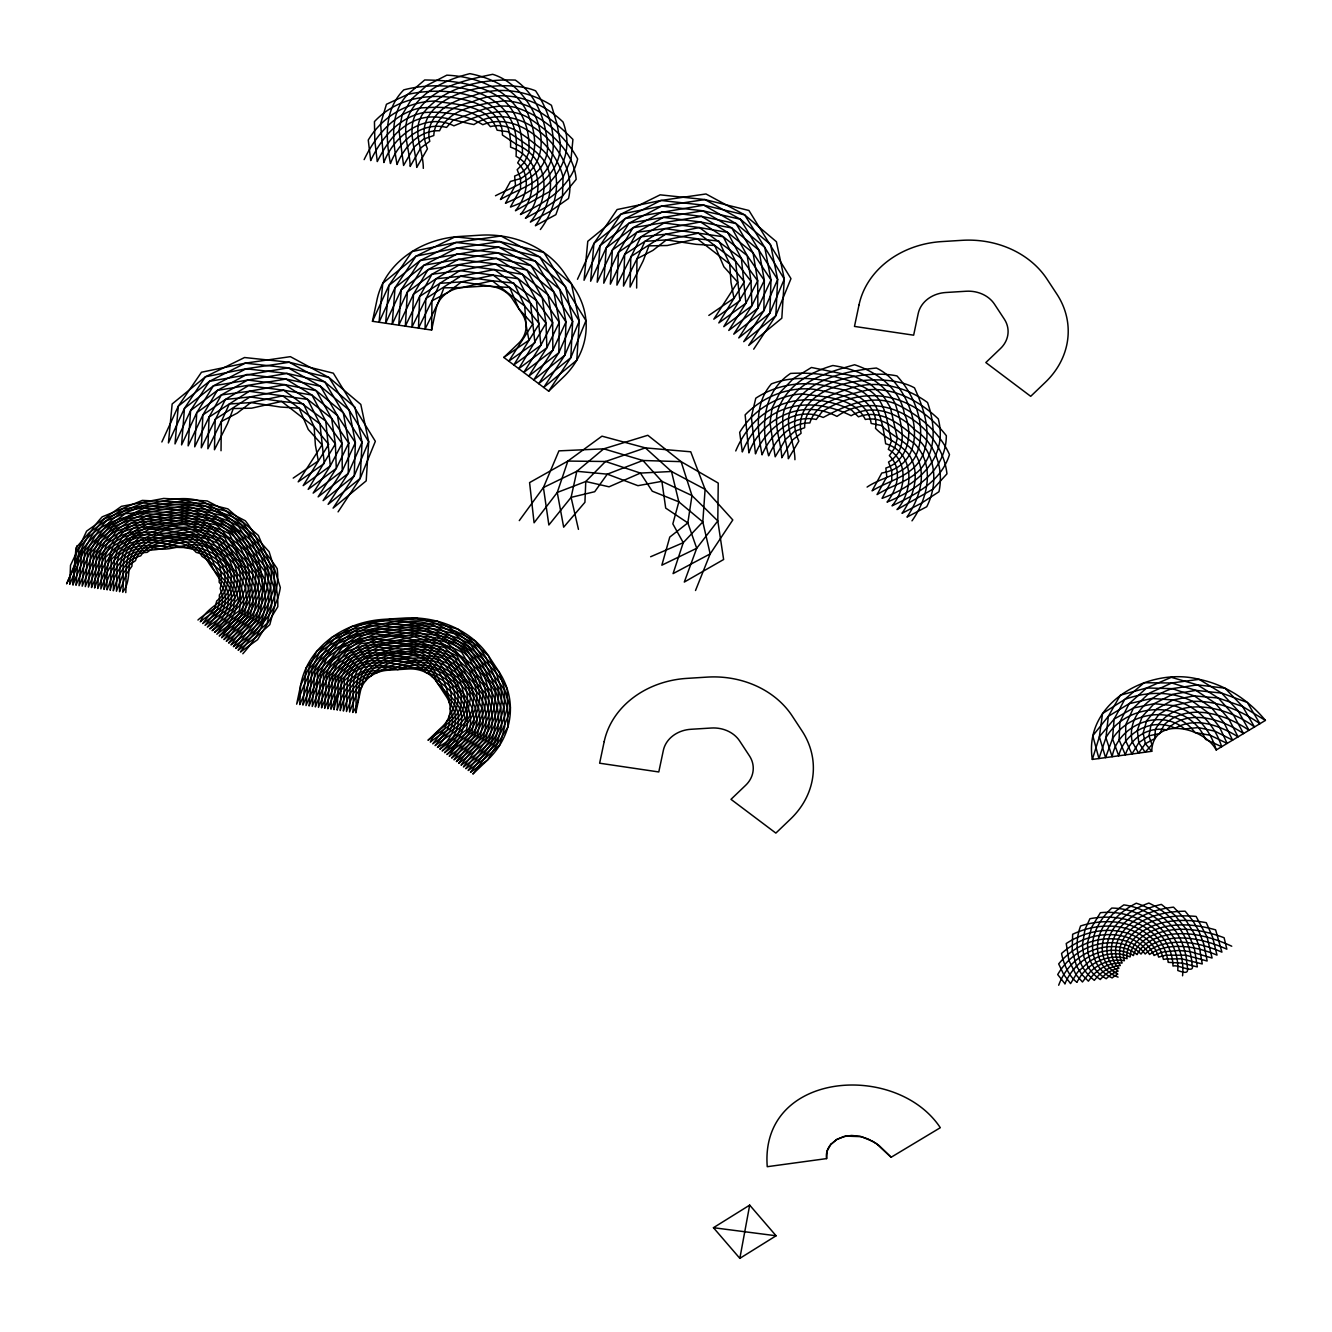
<?xml version="1.0" encoding="UTF-8"?>
<svg xmlns="http://www.w3.org/2000/svg" width="1332" height="1332" viewBox="0 0 1332 1332"><rect width="100%" height="100%" fill="white"/><g stroke="black" fill="none" stroke-linecap="round" stroke-linejoin="round"><path stroke-width="1.5" d="M221.029 450.732L221.345 421.478L229.32 403.996L249.267 391.292L284.898 384.648L316.2 390.676L343.29 412.787L362.038 442.191L360.206 478.388L338.078 511.871M431.618 330.053L431.951 300.799L439.926 283.316L459.856 270.612L495.504 263.969L526.806 269.996L553.896 292.108L572.643 321.512L570.812 357.709L548.684 391.192L503.812 357.426L518.464 343.406A30.053 25.524 -0.9 0 0 522.294 314.002L512.454 299.034A30.053 25.524 -0.9 0 0 484.149 286.114L463.736 287.379A30.053 25.524 -0.9 0 0 436.18 308.458L431.618 330.053L372.46 321.295L377.023 299.7A90.176 76.557 -0.9 0 1 459.657 236.48L480.069 235.198A90.176 76.557 -0.9 0 1 564.984 273.992L574.808 288.944A90.176 76.557 -0.9 0 1 563.336 377.172L548.684 391.192M636.646 288.045L636.962 258.791L644.938 241.325L664.884 228.621L700.515 221.961L731.817 227.988L758.907 250.1L777.655 279.504L775.823 315.701L753.696 349.184M1182.566 975.79C1186.163 940.742 1157.974 909.423 1123.825 904.894C1108.807 915.167 1095.603 932.2 1097.718 951.331A86.047 73.06 -0.9 0 0 1097.934 952.863A73.809 62.671 -0.9 0 0 1098.7 956.742A73.443 62.354 -0.9 0 0 1100.132 960.472A58.358 49.55 -0.9 0 0 1101.747 963.835A58.442 49.617 -0.9 0 0 1103.945 966.949A46.37 39.377 -0.9 0 0 1106.243 969.679A46.953 39.86 -0.9 0 0 1109.007 972.094A37.479 31.818 -0.9 0 0 1111.82 974.142A38.578 32.751 -0.9 0 0 1114.967 975.807A31.285 26.557 -0.9 0 0 1118.081 977.105M125.774 592.623C127.073 574.525 121.878 551.814 140.343 540.276C161.905 528.621 188.711 523.459 212.837 529.47C238.545 538.977 259.407 561.804 267.665 587.728C272.677 612.77 258.824 635.764 242.824 653.762M73.177 584.848L76.906 545.87M739.843 1258.357L749.683 1205.127L776.09 1235.78L739.843 1258.357L713.452 1227.704L749.683 1205.127M1092.34 759.423L1099.366 736.746L1102.53 713.519L1124.707 699.45L1144.121 682.733L1171.744 682.983L1199.116 679.353C1225.19 684.598 1248.633 699.966 1265.4 720.412L1216.216 749.983C1204.344 727.389 1152.796 715.134 1151.73 751.298L1092.34 759.423C1083.066 702.48 1149.666 666.333 1199.133 679.353L1221.644 693.09L1247.268 702.414L1259.939 723.709C1240.209 709.873 1217.082 700.565 1192.689 701.398C1171.344 690.875 1146.735 691.241 1124.707 699.45L1114.135 719.097L1099.366 736.746L1105.543 757.625L1112.503 738.727L1114.135 719.097L1133.482 707.975L1149.133 693.223L1171.744 682.983L1195.903 690.376L1221.644 693.09L1237.994 710.622L1249 730.269C1225.14 713.785 1188.027 702.28 1164.201 724.675L1159.789 733.532L1148.933 735.813L1138.793 742.69L1131.934 754.012L1125.64 740.709L1125.74 724.658L1133.482 707.975L1154.161 703.696L1172.593 694.305L1195.903 690.376L1214.967 702.946L1228.737 718.83L1238.077 736.846C1219.829 725.424 1195.32 716.45 1175.124 728.238C1152.829 717.215 1124.374 731.967 1118.73 755.81L1112.503 738.727C1129.919 711.305 1174.841 704.778 1194.937 732.5L1210.205 735.264L1227.138 743.406L1219.479 727.039L1208.291 712.803L1192.689 701.398L1173.425 705.61L1154.161 703.696L1142.257 716.499L1137.345 730.236L1138.793 742.69L1145.137 752.214L1151.93 744.671L1148.933 735.813L1151.014 725.008L1159.173 714.185L1173.425 705.61C1194.771 711.271 1210.172 729.22 1216.216 749.983M695.52 590.509L710.172 553.896L732.8 519.946L705.094 489.327L671.495 471.495L645.354 447.885L601.964 436.163L567.865 461.072L529.587 482.6L534.082 522.793L557.259 492.457L567.865 461.072L605.511 461.488L640.426 473.076L671.495 471.495L678.837 501.848L672.843 523.876L683.249 542.673L673.076 573.626L710.172 553.896L702.813 521.911L705.094 489.327L690.742 451.798L645.354 447.885L605.511 461.488L585.764 481.501L557.259 492.457L563.669 527.172L584.931 502.297L585.764 481.501L609.057 486.813L640.426 473.076L652.264 491.192L678.837 501.848L702.813 521.911L683.249 542.673L650.632 556.743M1058.69 985.23C1064.784 968.447 1078.587 954.644 1095.687 949.25A86.364 73.327 -0.9 0 1 1097.402 948.65L1100.498 947.951A87.046 73.893 -0.9 0 1 1102.297 947.585A74.925 63.603 -0.9 0 1 1106.892 946.819A75.807 64.369 -0.9 0 1 1111.571 946.619A60.656 51.498 -0.9 0 1 1115.933 946.686A61.688 52.381 -0.9 0 1 1120.229 947.302A49.334 41.891 -0.9 0 1 1124.158 948.118A50.583 42.94 -0.9 0 1 1125.357 944.804A63.137 53.596 -0.9 0 1 1126.955 941.341A65.185 55.345 -0.9 0 1 1129.17 938.094A79.853 67.799 -0.9 0 1 1131.434 935.164L1131.784 934.731A81.785 69.431 -0.9 0 1 1134.165 932.483C1150.715 917.432 1174.641 914.418 1196.119 916.433L1207.092 937.112L1212.087 958.041L1190.042 951.581L1178.986 950.465L1164.934 951.697A73.227 62.171 -0.9 0 0 1161.321 952.53A63.636 54.029 -0.9 0 0 1157.491 953.962A52.697 44.739 -0.9 0 0 1154.028 955.494A46.32 39.327 -0.9 0 0 1152.563 952.53A56.277 47.785 -0.9 0 0 1150.698 949.466A50.849 43.157 -0.9 0 0 1148.517 946.669A62.404 52.98 -0.9 0 0 1145.92 943.822A57.892 49.151 -0.9 0 0 1142.973 941.324A71.512 60.706 -0.9 0 0 1139.593 938.827A67.782 57.542 -0.9 0 0 1135.913 936.746A80.586 68.415 -0.9 0 0 1133.382 935.48L1131.784 934.731A79.77 67.716 -0.9 0 0 1127.988 933.416C1107.275 926.622 1084.131 931.767 1066.233 943.522L1068.88 960.339L1076.173 974.941L1082.45 981.984L1089.842 972.26A86.597 73.51 -0.9 0 1 1091.074 971.078A74.509 63.253 -0.9 0 1 1094.355 968.231A73.993 62.82 -0.9 0 1 1098.101 965.833A59.141 50.2 -0.9 0 1 1101.747 963.819A59.124 50.2 -0.9 0 1 1105.726 962.303A47.236 40.11 -0.9 0 1 1109.523 961.138A47.469 40.293 -0.9 0 1 1113.485 960.472A38.128 32.368 -0.9 0 1 1117.215 960.139A38.445 32.634 -0.9 0 1 1120.961 960.272A31.302 26.573 -0.9 0 1 1124.408 960.722A31.185 26.474 -0.9 0 1 1123.725 957.841A38.478 32.667 -0.9 0 1 1123.359 954.694A38.928 33.05 -0.9 0 0 1119.679 954.095A48.485 41.159 -0.9 0 0 1115.65 953.762A47.869 40.643 -0.9 0 0 1111.621 953.928A59.923 50.866 -0.9 0 0 1107.308 954.395A59.407 50.433 -0.9 0 0 1103.112 955.41A74.309 63.087 -0.9 0 0 1098.7 956.742A73.976 62.804 -0.9 0 0 1094.571 958.624A85.981 72.994 -0.9 0 0 1092.973 959.423L1090.259 960.872A85.997 73.01 -0.9 0 0 1088.827 961.854L1077.438 972.36L1070.562 983.599L1063.719 974.524L1058.674 963.902C1071.844 947.785 1092.556 937.545 1113.535 938.877A77.023 65.385 -0.9 0 1 1118.214 939.26A78.638 66.767 -0.9 0 1 1122.776 940.226A63.103 53.563 -0.9 0 1 1126.955 941.341A65.068 55.245 -0.9 0 1 1130.901 942.956A52.231 44.339 -0.9 0 1 1134.448 944.671A54.595 46.354 -0.9 0 1 1137.711 946.802A44.056 37.413 -0.9 0 1 1140.558 948.983A46.903 39.827 -0.9 0 1 1143.072 951.498A38.245 32.468 -0.9 0 1 1145.17 954.012A41.658 35.365 -0.9 0 1 1147.734 951.731A50.882 43.207 -0.9 0 1 1150.715 949.466A56.21 47.719 -0.9 0 1 1154.128 947.601A68.531 58.175 -0.9 0 1 1157.924 945.837A75.991 64.519 -0.9 0 1 1161.554 944.688C1181.684 938.894 1203.162 944.088 1221.91 952.13L1215.617 929.869C1192.44 923.243 1165.284 921.561 1144.271 935.264A82.551 70.08 -0.9 0 0 1142.923 936.229A71.612 60.789 -0.9 0 0 1139.593 938.827A67.932 57.659 -0.9 0 0 1136.812 941.774A54.779 46.503 -0.9 0 0 1134.448 944.671A52.381 44.472 -0.9 0 0 1132.65 947.818A42.224 35.847 -0.9 0 0 1131.284 950.848A40.659 34.515 -0.9 0 0 1130.485 953.978A33.034 28.055 -0.9 0 0 1130.085 956.959A32.201 27.339 -0.9 0 0 1126.905 955.727A39.627 33.633 -0.9 0 0 1123.359 954.694M83.05 548.051L66.6 583.882C76.74 560.722 84.565 535.497 102.214 516.833L142.308 500.399L206.277 503.513L227.839 508.857L258.375 535.464C267.899 558.108 278.521 581.784 277.789 606.776L257.575 639.66L240.459 651.997C257.875 627.272 281.502 601.198 277.173 568.631C259.407 541.674 234.665 518.681 206.277 503.513C178.971 490.492 150.766 507.442 122.777 508.757L89.194 532.683L75.991 547.785L72.827 584.798C82.501 562.82 89.943 538.977 106.26 520.945L143.54 505.661C176.989 509.224 213.386 503.379 243.057 522.677L252.897 538.178L260.822 555.71L270.829 587.678L271.645 605.544L267.016 623.393L252.847 636.097L235.747 648.434C251.964 625.024 274.575 600.765 271.079 570.079C254.012 544.888 230.836 523.393 204.395 508.658C178.638 496.02 151.998 512.853 125.474 513.619L94.339 535.78L81.868 549.716L79.054 585.714L99.484 538.894L110.323 525.041L144.772 510.922C176.224 514.768 210.389 508.658 238.495 526.423C247.919 540.592 255.927 556.027 258.858 572.943C266.7 587.812 267.199 605.244 261.438 620.895L248.118 632.55L231.019 644.888C246.07 622.777 267.615 600.316 264.968 571.511C244.305 544.555 219.114 516.333 184.715 508.408L146.02 516.2L128.188 518.464L99.484 538.894L87.762 551.664L85.281 586.646L104.629 542.007L114.369 529.154L130.886 523.31L146.02 516.2C175.441 520.296 207.376 513.986 233.933 530.169C242.441 543.789 250.366 558.291 252.764 574.375C260.206 587.912 260.922 603.929 255.844 618.414L226.29 641.325C240.193 620.512 260.622 599.85 258.858 572.943C239.594 548.767 215.584 521.295 184.365 513.786L147.253 521.461L130.886 523.31L118.415 533.266L104.629 542.007L93.656 553.596L91.508 587.562C99.617 569.014 106.277 549.517 118.415 533.266L133.583 528.155L147.253 521.461C174.692 525.807 204.362 519.33 229.37 533.899L244.189 563.569L246.653 575.824L251.848 588.011L253.197 601.814L250.25 615.917L221.578 637.778C234.349 618.248 253.563 599.383 252.764 574.375L231.002 549.034L220.246 541.391L211.172 531.768L198.734 524.059L183.999 519.147L148.485 526.723L133.583 528.155L122.461 537.379L109.773 545.104L99.55 555.544L97.736 588.478C105.278 571.012 111.821 553.063 122.461 537.379L136.28 533L148.485 526.723C173.943 531.285 201.332 524.758 224.808 537.645L238.644 566.183L240.543 577.255L245.521 588.128L247.053 600.582L244.672 613.419L216.85 634.215L229.204 618.364L233.483 608.424L240.892 599.333L245.521 588.128L246.653 575.824C230.503 548.468 198.501 530.569 167.366 543.989C153.679 549.933 137.729 544.955 125.208 554.428C113.12 562.32 108.741 576.59 103.963 589.41L105.428 557.475L114.918 548.218L126.507 541.491L136.28 533L149.717 531.984L182.934 535.248L194.955 534.332L207.842 536.346L220.246 541.391C227.156 556.043 238.228 571.428 232.867 588.344C227.622 604.661 209.557 609.44 197.952 620.013M161.855 441.974L178.305 406.16L201.498 372.227L245.321 363.153L290.376 356.66L329.037 377.539L360.805 404.429L368.698 441.758L366.2 480.869L333.1 508.125L354.229 475.89L368.698 441.758L329.037 377.539L288.195 367.848L245.321 363.153L209.44 381.302L178.305 406.16L175.008 443.922L190.609 410.539L209.44 381.302L288.195 367.848L320.479 386.297L349.117 409.99L355.378 442.624L354.229 475.89L323.127 500.616L342.257 470.895L355.378 442.624L337.446 415.567L320.479 386.297L285.997 379.054L246.903 374.409L217.399 390.376L190.609 410.539L188.145 445.87L202.897 414.918L217.399 390.376L285.997 379.054L311.938 395.055L337.446 415.567L342.058 443.489L342.257 470.895L313.153 493.106L330.303 465.917L342.058 443.489L325.774 421.128L311.938 395.055L283.799 390.243L248.468 385.664L225.358 399.467L202.897 414.918L201.299 447.802L225.358 399.467L250.05 396.919L283.799 390.243L325.774 421.128L330.303 465.917L303.18 485.614L328.721 444.372L314.102 426.69L281.618 401.448L250.05 396.919L215.201 419.28L214.452 449.75L227.506 423.659L233.3 408.541L251.631 408.175L281.618 401.448L303.38 403.796L314.102 426.69L315.401 445.238L318.331 460.922L293.207 478.105M372.46 321.295L388.911 285.481L412.088 251.548L455.927 242.474L500.982 235.98L539.643 256.86L571.395 283.749L579.303 321.079L576.806 360.189L543.706 387.445L564.835 355.211L579.303 321.079L539.643 256.86L498.784 247.169L455.927 242.474L420.046 260.622L388.911 285.481L385.597 323.243L401.215 289.86L420.046 260.622L498.784 247.169L531.085 265.617L559.723 289.31L565.983 321.944L564.835 355.211L533.732 379.936L552.863 350.216L565.983 321.944L548.051 294.888L531.085 265.617L496.603 258.375L457.492 253.729L428.005 269.697L401.215 289.86L398.751 325.191L413.503 294.222L428.005 269.697L496.603 258.375L522.527 274.375L548.051 294.888L552.647 322.81L552.863 350.216L523.759 372.427L540.892 345.238L552.647 322.81L536.38 300.449L522.527 274.375L494.405 269.564L459.074 264.985L435.947 278.788L413.503 294.222L411.904 327.123L435.947 278.788L460.656 276.24L494.405 269.564L536.38 300.449L540.892 345.238L513.786 364.935L539.327 323.693L524.708 306.01L492.224 280.769L460.656 276.24L425.807 298.601L425.058 329.071L438.095 302.98L443.906 287.862L462.221 287.496L492.224 280.769L513.986 283.117L524.708 306.01L526.007 324.558L528.937 340.243L503.812 357.426M577.472 279.287L593.922 243.473L617.116 209.54L660.938 200.466L705.993 193.972L744.655 214.868L776.423 241.741L784.315 279.071L781.817 318.198L748.717 345.438L769.846 313.203L784.315 279.071L744.655 214.868L703.812 205.161L660.938 200.466L625.058 218.615L593.922 243.473L590.625 281.235L606.227 247.852L625.058 218.615L703.812 205.161L736.097 223.61L764.735 247.319L770.995 279.936L769.846 313.203L738.744 337.928L757.875 308.208L770.995 279.936L753.063 252.88L736.097 223.61L701.614 216.367L662.52 211.721L633.016 227.705L606.227 247.852L603.762 283.183L618.514 252.231L633.016 227.705L701.614 216.367L727.555 232.367L753.063 252.88L757.675 280.819L757.875 308.208L728.77 330.436L745.92 303.23L757.675 280.819L741.391 258.441L727.555 232.367L699.417 227.556L664.085 222.993L640.958 236.78L618.514 252.231L616.916 285.131L640.958 236.78L665.667 234.249L699.417 227.556L741.391 258.441L745.92 303.23L718.797 322.927L744.338 281.685L729.72 264.019L697.235 238.761L665.667 234.249L630.819 256.61L630.069 287.063L643.123 260.972L648.917 245.854L667.249 245.504L697.235 238.761L718.997 241.109L729.72 264.019L731.018 282.55L733.949 298.235L708.824 315.418M911.987 520.845C927.954 498.501 935.713 464.768 914.102 443.29C898.734 433.416 885.747 415.717 865.317 419.463C854.078 396.703 823.842 397.152 801.981 393.889C776.34 395.521 752.83 410.456 739.676 432.4L742.324 451.931C761.971 404.562 807.741 394.072 851.181 415.734C872.293 402.963 899.2 413.136 914.884 429.92C935.197 442.99 944.072 468.498 938.96 491.724L921.744 502.98L902.014 513.336C913.586 496.686 920.945 473.926 909.406 455.294C900.665 443.256 885.663 439.06 875.507 428.321C879.403 405.328 854.461 390.576 834.681 388.145C808.291 380.036 779.07 382.933 755.777 398.201L751.348 416.916L755.477 453.862C765.717 428.055 794.954 405.128 823.193 417.482C845.054 405.827 870.329 393.922 895.237 403.679C917.931 414.219 939.143 431.335 949.483 454.595C941.158 481.401 915.6 494.638 892.04 505.844C905.827 489.843 908.957 461.155 888.327 449.35L891.491 440.975C886.762 422.56 886.729 400.865 868.397 389.71C845.254 376.007 817.149 372.011 790.575 373.426C762.753 392.008 760.605 426.373 768.631 455.81C776.14 439.11 789.926 422.66 809.839 422.96C817.332 398.851 847.418 395.537 868.397 389.71C894.971 387.762 919.48 401.082 938.277 418.864C948.817 459.074 915.8 486.08 882.067 498.335L891.774 480.519L891.774 470.662L888.527 462.071C910.006 449.001 901.231 422.943 895.237 403.679C883.466 380.303 857.525 369.264 832.866 365.517C809.24 372.294 785.397 386.73 777.488 411.322C773.909 427.039 781.201 442.074 781.767 457.758L792.257 440.176L801.098 433.283C791.458 382.034 882.017 369.547 914.501 387.878C923.875 408.608 932.35 432.867 922.76 455.061C913.635 476.19 889.759 479.92 872.094 490.842L881.784 473.027C936.629 463.253 913.769 385.331 876.373 368.032C846.07 370.962 810.688 378.504 792.74 405.594C781.984 423.126 794.971 441.408 794.921 459.707M540.359 229.52C557.758 206.46 565.334 170.296 541.358 148.851C526.29 137.812 510.905 121.445 490.359 126.623C474.209 106.543 443.34 106.26 419.68 108.025C393.256 114.202 375.391 136.197 364.135 159.624M735.747 450.949C756.493 401.548 804.961 387.845 851.564 410.073L858.441 416.816C883.083 407.692 903.229 427.222 920.545 441.774C936.612 459.473 937.328 486.063 926.739 506.726L906.992 517.099C919.013 499.2 927.238 475.507 916.083 455.178C907.775 441.725 892.24 436.363 881.284 425.457L871.161 423.443C867.498 397.635 837.378 394.039 816.683 389.71C790.359 385.564 763.569 396.054 745.137 414.868L748.9 452.897C761.804 417.615 802.896 398.218 836.946 416.416C880.452 385.681 941.824 425.457 946.952 473.859L933.066 489.094L897.019 509.59C914.518 490.193 914.318 452.014 885.647 443.739C882.3 421.362 878.371 395.487 853.079 387.412C826.639 379.503 798.084 373.709 771.378 383.899C753.979 404.079 757.508 430.802 762.054 454.845C770.878 433.616 791.741 414.235 816.233 419.463L821.894 411.921C866.399 382.517 914.185 394.538 946.336 435.714C946.053 470.263 915.617 490.326 887.045 502.097C897.602 489.01 902.746 468.697 889.376 455.644L894.771 447.835L897.335 438.211L890.425 407.642L882.916 395.288L870.395 384.282L853.829 376.09L811.454 367.482L793.439 378.538L779.919 392.59L772.061 408.042L770.013 423.043L775.191 456.793L785.697 439.21L794.871 431.235L804.645 427.722C804.128 401.864 833.283 393.956 853.079 387.412C878.654 380.07 906.376 386.996 927.538 402.53C935.197 424.175 936.729 450.083 920.978 468.614C909.223 481.668 891.524 485.397 877.072 494.588L886.779 476.773L885.863 468.032C907.941 460.789 913.852 433.383 904.411 414.002C900.149 388.827 877.438 372.377 854.595 364.752C830.302 371.745 803.163 378.771 788.461 401.265C776.073 419.264 787.345 439.46 788.344 458.741L798.834 441.158C774.858 387.645 860.106 367.815 896.985 375.94C915.7 396.337 927.655 428.438 916.083 455.178C906.559 474.708 883.349 475.957 867.099 487.079M830.718 1144.504L827.055 1151.164L826.656 1158.59L767.249 1166.699C759.673 1071.128 896.203 1061.154 940.309 1127.705L891.125 1157.258L876.356 1143.572L868.031 1138.943L859.906 1136.296L851.564 1135.463L843.556 1136.596L836.313 1139.726L830.718 1144.504L837.095 1139.26L845.67 1136.096L861.454 1136.662L873.143 1141.557L879.153 1145.587L891.125 1157.258M519.28 520.612L543.423 487.529L558.924 450.865L603.746 448.834L647.818 435.281L681.118 461.655L718.231 483.066L717.798 520.929L723.626 559.507L684.298 582.067L696.703 548.284L717.798 520.929L691.974 495.587L661.887 481.335L642.89 460.489L603.746 448.834L576.823 471.295L543.423 487.529L548.867 524.991L571.095 497.369L576.823 471.295L607.292 474.159L637.945 485.68L661.887 481.335L665.7 508.108L687.828 522.893L696.703 548.284L661.854 565.184L669.78 537.062L687.828 522.893L691.974 495.587L681.118 461.655L642.89 460.489L607.292 474.159L594.705 491.708L571.095 497.369L578.454 529.353M495.487 195.754C516.833 184.682 546.819 176.307 547.668 146.97C546.12 121.462 537.112 95.255 515.334 80.087C482.9 78.821 445.204 86.197 423.659 112.571C410.639 129.903 423.41 149.534 423.31 168.381M713.452 1227.704L776.09 1235.78M1231.75 946.219C1208.241 935.33 1180.085 928.504 1155.127 938.594A79.387 67.399 -0.9 0 0 1153.079 939.443A76.623 65.052 -0.9 0 0 1149.283 941.607A62.438 53.014 -0.9 0 0 1145.92 943.822A58.025 49.251 -0.9 0 0 1143.023 946.403A47.053 39.943 -0.9 0 0 1140.542 948.983A44.272 37.596 -0.9 0 0 1138.61 951.831A36.081 30.636 -0.9 0 0 1137.112 954.611A34.166 29.004 -0.9 0 0 1134.398 952.68A42.041 35.681 -0.9 0 0 1131.284 950.848A40.609 34.482 -0.9 0 0 1127.921 949.4A50.533 42.907 -0.9 0 0 1124.158 948.118A49.167 41.742 -0.9 0 0 1123.575 951.514A39.427 33.483 -0.9 0 0 1123.359 954.694M1265.4 720.412L1242.639 706.509L1218.314 698.018L1197.501 684.864L1171.311 677.322L1146.636 687.978L1120.329 695.204L1108.341 716.3L1092.789 735.747L1098.933 758.524L1105.926 737.728L1108.341 716.3L1129.103 703.712L1146.636 687.978L1172.16 688.644L1197.501 684.864L1224.99 688.178L1242.639 706.509L1254.478 726.989C1227.305 706.493 1175.706 693.639 1155.41 729.27L1154.744 738.594L1145.353 743.689L1138.544 753.113L1132.217 741.708C1126.622 715.967 1149.782 695.737 1172.16 688.644L1194.288 695.887L1218.314 698.018L1233.365 714.735L1243.539 733.566C1221.944 719.097 1187.062 707.708 1166.715 729.919C1148.867 726.156 1130.652 737.645 1125.34 754.911L1119.08 739.71L1119.929 721.877L1129.103 703.712L1151.647 698.451L1173.009 699.949L1194.288 695.887L1211.62 707.875L1224.108 722.943L1232.616 740.126L1214.834 731.151L1198.267 727.572L1184.648 728.954C1159.706 707.708 1117.764 725.191 1112.137 756.709L1105.926 737.728C1126.706 701.315 1188.177 698.701 1205.577 739.36L1221.677 746.703C1214.518 724.025 1196.452 705.427 1173.009 699.949L1156.676 708.94L1146.636 720.745L1143.139 733.033L1145.353 743.689L1151.73 751.298M826.573 1158.59A22.561 19.148 -0.9 0 1 830.752 1144.521M1115.65 953.762A48.069 40.809 -0.9 0 1 1115.633 950.365A60.323 51.215 -0.9 0 1 1115.933 946.702A61.538 52.248 -0.9 0 1 1116.882 943.089A76.906 65.285 -0.9 0 1 1118.214 939.26A78.671 66.783 -0.9 0 1 1120.212 935.63C1131.334 917.415 1153.262 909.49 1173.525 907.142L1185.313 919.33L1194.854 934.614L1199.549 948.084L1202.247 963.952L1181.517 958.807L1165.966 959.007A72.877 61.871 -0.9 0 0 1163.402 959.406A62.138 52.747 -0.9 0 0 1162.503 956.043A73.41 62.321 -0.9 0 0 1161.487 952.979L1161.321 952.53A63.803 54.162 -0.9 0 0 1159.789 949.25A76.124 64.635 -0.9 0 0 1158.174 946.253L1157.924 945.82A68.581 58.225 -0.9 0 0 1155.693 942.69A79.437 67.449 -0.9 0 0 1154.428 941.075L1153.079 939.443A76.59 65.035 -0.9 0 0 1150.065 936.562L1146.652 933.632A82.484 70.013 -0.9 0 0 1145.287 932.7C1126.556 919.729 1101.747 919.197 1080.602 925.956C1074.774 941.374 1075.94 960.039 1086.762 973.026A86.447 73.393 -0.9 0 0 1087.778 974.325L1091.074 977.522A75.641 64.219 -0.9 0 0 1094.321 980.352A75.741 64.302 -0.9 0 1 1097.035 977.105A60.573 51.432 -0.9 0 1 1099.799 974.225A59.557 50.566 -0.9 0 1 1103.029 971.761A47.569 40.393 -0.9 0 1 1106.243 969.679A47.236 40.11 -0.9 0 1 1109.789 968.048A37.945 32.218 -0.9 0 1 1113.236 966.782A37.945 32.218 -0.9 0 1 1116.865 965.983A30.936 26.257 -0.9 0 1 1120.345 965.55A30.053 25.524 -0.9 0 1 1118.664 963.019A37.179 31.568 -0.9 0 1 1117.215 960.139A37.712 32.018 -0.9 0 1 1116.283 957.109A47.219 40.093 -0.9 0 1 1115.65 953.762M507.242 688.927L507.842 727.056L487.629 759.939L470.529 772.277C485.131 752.43 501.148 732.101 507.226 707.841L496.403 673.376L488.428 655.744L457.892 629.137L415.501 617.965L352.83 629.054L332.267 637.112L306.044 668.065L302.88 705.078C315.185 677.322 324.042 644.455 352.83 629.054C378.221 612.653 408.408 626.14 436.33 623.792L473.11 642.956L482.95 658.458L490.875 675.99L500.899 707.958L501.698 725.823L497.069 743.672L482.9 756.393L465.8 768.714C482.017 745.304 504.645 721.045 501.132 690.359C479.587 661.105 452.064 631.202 415.134 623.326C382.6 631.035 345.771 629.67 319.247 652.963L303.679 686.063L296.653 704.162L301.215 682.567A90.176 76.557 -0.9 0 1 383.849 619.33L404.279 618.065A90.176 76.557 -0.9 0 1 489.177 656.842L499.017 671.811A90.176 76.557 -0.9 0 1 487.545 760.023L472.877 774.058C487.878 753.662 504.412 732.8 510.389 707.792L499.184 672.061C481.035 652.53 461.621 632.8 437.279 621.228L393.773 618.714L351.481 626.623L316.683 651.415L300.566 685.597L299.767 704.611C309.673 682.051 317.316 657.525 334.299 639.16L372.977 623.309L435.381 626.373L456.227 631.435L475.407 641.092L485.697 657.092L493.639 674.691L504.062 707.908L504.778 726.44L499.866 744.921L485.264 758.158L468.165 770.495C484.981 746.436 508.108 721.261 504.179 689.643C486.763 663.569 462.803 641.325 435.381 626.373C408.857 613.536 381.435 630.419 354.179 631.468L321.828 654.512L308.991 669.03L305.994 705.544L326.973 657.625L338.345 643.273L374.209 628.571C406.66 632.267 441.941 626.29 470.829 644.821C480.702 659.273 488.777 675.174 491.974 692.507C499.983 708.041 500.382 726.173 494.289 742.423L480.536 754.611L463.436 766.949C479.07 744.188 501.165 720.828 498.068 691.075C476.973 662.97 450.616 633.899 414.951 626.007L356.893 636.313L326.973 657.625L314.868 670.978L312.221 706.46L332.118 660.722L342.391 647.385L375.457 633.849C405.894 637.812 438.944 631.601 466.267 648.567C475.241 662.47 483.2 677.439 485.864 693.939C493.506 708.141 494.105 724.874 488.694 739.943L458.707 763.386C473.193 741.924 494.189 720.362 491.974 692.507C471.744 666.699 447.718 639.343 414.602 631.385L376.69 639.11L359.59 641.158L332.118 660.722L320.762 672.91L318.448 707.375L337.262 663.836L346.437 651.498L362.287 646.003L376.69 639.11C405.128 643.339 435.93 636.929 461.705 652.314C469.746 665.684 477.655 679.686 479.753 695.387C487.029 708.241 487.845 723.559 483.1 737.445L453.996 759.839C467.332 739.66 487.162 719.896 485.864 693.939L463.786 667.948L452.58 659.806L442.89 649.75L429.72 641.774L414.235 636.746L377.922 644.372L362.287 646.003L350.499 655.61L337.262 663.836L326.656 674.858L324.675 708.308C332.5 690.292 339.094 671.578 350.499 655.61L364.985 650.865L377.922 644.372C404.362 648.834 432.9 642.324 457.142 656.06L471.478 685.164L473.659 696.819L478.754 708.358L480.169 721.478L477.505 734.948L449.267 756.276C461.488 737.379 480.069 719.413 479.753 695.387L458.308 670.662L448.018 663.536L439.56 654.345L427.838 646.919L413.886 642.107L379.154 649.633L364.985 650.865L354.545 659.723L342.391 666.949L332.55 676.789L330.919 709.223C338.128 692.274 344.672 675.141 354.545 659.723L367.682 655.71L379.154 649.633C403.629 654.312 429.886 647.768 452.58 659.806C460.123 674.891 471.178 690.958 466.1 708.574C461.072 725.707 442.64 731.385 430.369 742.074C436.613 727.155 454.162 723.609 459.773 708.691C465.401 692.473 454.279 677.772 448.018 663.536L436.23 658.924L425.957 652.047L413.519 647.469L380.386 654.894L367.682 655.71L358.591 663.836L347.535 670.046L338.428 678.737L337.146 710.139C341.958 694.472 349.567 677.172 366.683 672.061C376.989 669.18 387.679 671.877 397.635 666.949C427.439 653.662 458.025 670.595 473.659 696.819L472.427 708.457L474.025 720.246L471.928 732.45L444.538 752.73C455.494 741.158 466.117 725.191 459.773 708.691C454.495 697.718 443.506 691.241 436.397 681.534C431.002 656.559 400.865 655.777 380.386 654.894L370.396 660.555L358.591 663.836L352.68 673.159L344.322 680.669L343.373 711.072C347.868 696.719 354.429 680.019 370.746 676.157C385.93 658.224 414.269 656.31 436.23 658.924C448.035 673.792 463.486 697.202 449.433 715.284L449.567 722.477L447.419 729.786L435.098 745.62C448.734 734.665 467.765 727.155 472.427 708.457C462.304 688.744 444.855 666.516 420.296 667.449C398.068 671.245 372.893 657.592 352.68 673.159L350.216 682.6L349.6 711.987L356.626 693.889L361.988 686.48C363.236 660.988 393.156 656.01 413.17 652.847C435.631 657.908 447.269 681.834 449.234 702.563C462.554 717.149 452.347 737.895 439.81 749.167L466.333 729.953C473.326 705.028 448.834 678.537 426.223 672.66C411.988 658.041 389.061 661.255 370.396 660.555C351.931 672.094 357.126 694.805 355.827 712.903L360.389 691.308A30.053 25.524 -0.9 0 1 387.928 670.246L408.341 668.964A30.053 25.524 -0.9 0 1 436.646 681.901L446.486 696.852A30.053 25.524 -0.9 0 1 442.657 726.273L428.005 740.292C442.274 728.987 464.885 720.795 464.485 698.967C462.221 681.601 453.912 664.235 441.225 652.047C402.147 627.222 340.476 630.003 311.938 670.013L309.107 705.993C321.861 673.609 335.714 635.514 373.593 625.94L434.448 628.937L454.562 633.732C473.193 651.115 494.472 666.2 507.242 688.927M1082.4 945.254L1083.948 957.208L1087.645 966.1A85.748 72.81 -0.9 0 0 1088.411 967.515L1090.076 969.796A86.447 73.393 -0.9 0 0 1091.074 971.078A74.192 62.987 -0.9 0 0 1093.772 974.275A75.641 64.219 -0.9 0 0 1097.035 977.105A60.406 51.282 -0.9 0 0 1100.265 979.536A60.573 51.432 -0.9 0 1 1103.013 976.672A48.402 41.092 -0.9 0 1 1105.81 974.175A47.569 40.393 -0.9 0 1 1109.007 972.094A38.195 32.434 -0.9 0 1 1112.187 970.395A37.945 32.218 -0.9 0 1 1115.633 969.147A30.919 26.257 -0.9 0 1 1118.98 968.264A29.82 25.325 -0.9 0 1 1116.882 965.983A36.913 31.335 -0.9 0 1 1114.934 963.352A37.179 31.568 -0.9 0 1 1113.485 960.472A46.603 39.577 -0.9 0 1 1112.253 957.275A47.219 40.093 -0.9 0 1 1111.621 953.928A59.374 50.4 -0.9 0 1 1111.271 950.282A60.323 51.215 -0.9 0 1 1111.571 946.619A75.558 64.152 -0.9 0 1 1112.22 942.706A76.906 65.285 -0.9 0 1 1113.552 938.877C1121.344 919.413 1141.957 908.89 1161.371 904.395L1174.841 915.184L1186.296 929.32L1194.304 947.951L1197.318 966.915L1182.067 963.103L1168.181 962.353A73.01 61.971 -0.9 0 0 1167.831 960.156L1166.666 955.111A73.41 62.321 -0.9 0 0 1165.633 952.047L1163.968 947.934A76.124 64.635 -0.9 0 0 1162.353 944.954L1159.872 940.991A79.437 67.449 -0.9 0 0 1158.624 939.393C1142.59 919.247 1114.118 914.152 1089.926 918.714L1084.981 929.436L1082.4 945.254M1087.495 942.906L1087.878 952.33L1089.759 959.373A85.664 72.727 -0.9 0 0 1090.259 960.872L1091.491 963.336A85.748 72.81 -0.9 0 0 1092.257 964.734A73.526 62.421 -0.9 0 0 1094.355 968.231A74.192 62.987 -0.9 0 0 1097.052 971.428A59.557 50.566 -0.9 0 1 1100.299 968.947A59.141 50.2 -0.9 0 1 1103.945 966.932A47.236 40.11 -0.9 0 1 1107.491 965.3A47.236 40.11 -0.9 0 1 1111.304 964.152A37.945 32.218 -0.9 0 1 1114.934 963.352A38.128 32.368 -0.9 0 1 1118.664 963.019A31.069 26.374 -0.9 0 1 1122.16 963.019A30.536 25.924 -0.9 0 1 1120.961 960.289A37.712 32.018 -0.9 0 1 1120.029 957.242A38.478 32.667 -0.9 0 1 1119.679 954.095A48.069 40.809 -0.9 0 1 1119.646 950.698A49.167 41.742 -0.9 0 1 1120.229 947.302A61.538 52.248 -0.9 0 1 1121.194 943.689A63.137 53.596 -0.9 0 1 1122.776 940.226A78.671 66.783 -0.9 0 1 1124.774 936.596A79.853 67.799 -0.9 0 1 1127.055 933.649C1141.058 916.832 1164.151 911.371 1185.164 911.205L1192.839 920.728L1198.667 930.652L1203.778 943.955L1207.158 961.005L1185.78 955.194L1166.133 955.211A73.227 62.171 -0.9 0 0 1162.503 956.043A61.938 52.581 -0.9 0 0 1158.657 957.125A52.88 44.905 -0.9 0 0 1157.491 953.962A63.803 54.162 -0.9 0 0 1155.976 950.665A56.277 47.785 -0.9 0 0 1154.128 947.601A68.581 58.225 -0.9 0 0 1151.88 944.455A62.404 52.98 -0.9 0 0 1149.283 941.624A76.59 65.035 -0.9 0 0 1146.286 938.727A71.512 60.706 -0.9 0 0 1142.923 936.229A82.484 70.013 -0.9 0 0 1141.541 935.297L1139.126 933.732A80.586 68.415 -0.9 0 0 1136.596 932.467C1116.599 922.543 1092.407 924.941 1072.643 934.281L1072.177 950.582L1076.506 966.066L1081.751 974.375L1088.394 981.168L1091.074 977.522A75.741 64.302 -0.9 0 1 1093.772 974.275A74.509 63.253 -0.9 0 1 1097.052 971.428A59.058 50.15 -0.9 0 0 1099.799 974.225A60.406 51.282 -0.9 0 0 1103.013 976.672A48.168 40.892 -0.9 0 0 1106.209 978.737A48.402 41.092 -0.9 0 1 1108.99 976.239A48.168 40.892 -0.9 0 1 1105.81 974.175A46.953 39.86 -0.9 0 1 1103.029 971.761A59.058 50.15 -0.9 0 1 1100.299 968.947A58.442 49.617 -0.9 0 1 1098.101 965.833A73.526 62.421 -0.9 0 1 1096.003 962.353A73.443 62.354 -0.9 0 1 1094.571 958.624A85.664 72.727 -0.9 0 1 1094.072 957.125L1093.289 954.544A86.047 73.06 -0.9 0 1 1093.056 952.996C1090.142 935.897 1099.533 919.33 1111.77 908.074C1145.403 908.407 1179.419 934.914 1177.804 970.512C1191.424 975.49 1187.045 969.846 1186.512 959.656C1185.513 952.097 1183.132 944.754 1179.752 937.911C1170.895 920.862 1154.278 909.09 1136.279 903.213C1119.313 911.804 1102.829 927.388 1102.297 947.585A74.542 63.287 -0.9 0 0 1102.347 951.531A73.809 62.671 -0.9 0 0 1103.112 955.41A58.708 49.833 -0.9 0 0 1104.111 958.94A58.358 49.55 -0.9 0 0 1105.71 962.303A46.304 39.311 -0.9 0 0 1107.491 965.3A46.37 39.377 -0.9 0 0 1109.789 968.048A36.98 31.385 -0.9 0 0 1112.187 970.395A37.479 31.818 -0.9 0 0 1114.984 972.443A30.336 25.758 -0.9 0 0 1117.831 974.092A31.568 26.79 -0.9 0 0 1114.967 975.807A38.828 32.967 -0.9 0 0 1112.153 977.921A38.578 32.751 -0.9 0 1 1108.99 976.239A38.828 32.967 -0.9 0 1 1111.82 974.125A38.195 32.434 -0.9 0 1 1114.984 972.427A31.102 26.407 -0.9 0 1 1118.131 971.128A29.887 25.375 -0.9 0 1 1115.65 969.147A36.98 31.385 -0.9 0 1 1113.252 966.782A36.913 31.335 -0.9 0 1 1111.304 964.152A46.304 39.311 -0.9 0 1 1109.523 961.138A46.603 39.577 -0.9 0 1 1108.307 957.941A58.708 49.833 -0.9 0 1 1107.308 954.395A59.374 50.4 -0.9 0 1 1106.959 950.765A74.542 63.287 -0.9 0 1 1106.892 946.819A75.558 64.152 -0.9 0 1 1107.525 942.889C1111.754 922.743 1130.568 909.656 1148.867 903.063C1165.85 911.055 1180.435 924.824 1187.228 942.54C1189.926 949.866 1191.607 957.558 1192.123 965.35C1195.154 974.574 1178.337 964.135 1172.993 966.05C1171.927 930.119 1133.132 909.073 1100.399 912.72L1091.607 927.305L1087.495 942.906M274.126 569.363L274.725 606.16L269.813 624.641L255.211 637.878L238.112 650.216C252.331 630.902 267.815 611.122 273.992 587.628C265.767 564.768 261.055 540.209 245.338 520.812L207.209 500.949L163.719 498.434L121.428 506.343L86.63 531.118L70.513 565.317L69.714 584.332C79.62 561.771 87.263 537.246 104.246 518.881L142.924 503.03L205.328 506.077L226.174 511.155L255.644 536.813L269.131 551.781L280.319 587.512C276.457 614.468 255.061 632.833 233.383 646.669C249.017 623.909 271.112 600.532 268.015 570.795C246.92 542.69 220.563 513.619 184.898 505.727C147.669 513.836 102.348 513.07 78.938 548.751L75.941 585.264C88.029 558.374 96.304 526.356 124.126 511.188L185.265 500.366L205.328 506.077L240.776 524.542C261.755 551.415 266.949 587.345 258.641 619.663L228.654 643.106C241.425 625.94 254.645 608.291 261.338 587.845C251.931 562.304 246.653 532.634 222.844 515.734L203.446 511.222L144.156 508.291C121.828 517.965 100.882 532.367 84.815 550.699L82.168 586.18L102.064 540.442L112.338 527.106L145.388 513.553C170.13 516.217 195.338 514.219 219.497 520.312C243.39 528.854 260.572 548.717 274.126 569.363M520.612 178.571L520.529 188.828L510.456 207.009C546.137 194.422 578.188 162.804 563.086 122.078C539.643 99.101 503.03 87.912 472.127 101.931C454.945 105.478 434.732 115.651 433.782 135.531L423.626 139.127L414.302 146.836L403.579 165.451L399.034 130.369L402.231 114.702L411.721 98.951L427.122 85.248L446.819 75.175C491.458 77.173 532.85 103.463 528.737 152.614L524.342 162.454L517.182 169.68L520.612 178.571L510.422 181.452L500.482 199.5C518.747 188.561 543.273 183.316 550.998 160.706C557.775 136.763 548.934 110.906 535.597 90.826C500.066 75.941 404.895 93.207 427.439 148.784L416.733 167.399C415.651 147.436 405.011 125.774 419.68 108.025C437.312 85.847 466.383 79.853 492.657 74.309C531.568 85.997 563.702 153.297 520.612 178.571M219.264 575.357L219.164 582.284C232.484 596.869 222.294 617.615 209.757 628.887C224.792 617.598 244.305 608.225 248.684 588.078C252.88 567.715 241.641 548.867 231.651 532.034L201.565 516.35L184.549 511.088L146.637 518.831L129.537 520.879L102.064 540.442L90.709 552.63L88.395 587.096L107.193 543.556L116.384 531.218L132.234 525.724L146.637 518.831C169.83 521.561 193.406 519.73 216.167 524.891C231.252 537.828 240.359 557.159 243.59 576.54C250.483 588.061 251.515 601.964 247.452 614.668L219.214 635.997C235.647 620.246 239.827 597.702 243.59 576.54C227.972 550.316 197.369 533.383 167.582 546.669C154.728 552.647 139.76 547.285 127.772 555.993C115.817 563.403 111.771 577.472 107.076 589.86C105.961 565.983 108.691 538.494 132.234 525.724L147.869 524.092L184.182 516.466L199.667 521.495L212.837 529.47L222.527 539.527L233.733 547.668L246.969 562.254L255.811 573.659L255.011 587.961L256.277 602.43L253.047 617.166L223.926 639.56C236.03 623.476 248.018 606.859 255.011 587.961C248.568 569.413 233.982 554.162 217.965 543.256C209.69 532.051 197.136 525.258 183.833 521.828C153.979 530.303 116.883 526.406 96.603 554.578L94.622 588.028C99.734 573.992 104.945 558.957 117.482 549.766C123.909 537.562 135.281 529.17 147.869 524.092C173.626 524.442 198.768 530.186 222.527 539.527C230.07 554.612 241.109 570.679 236.03 588.294C231.019 605.427 212.587 611.105 200.316 621.778C206.56 606.876 224.109 603.329 229.703 588.411C235.348 572.177 224.226 557.492 217.965 543.256L206.177 538.644L195.904 531.768L183.117 532.55L151.582 539.876L140.343 540.276L128.538 543.556L117.482 549.766L114.269 560.389L107.892 570.845L100.849 588.944L102.497 556.51C113.603 540.459 133.45 538.461 149.101 529.353C168.931 528.654 187.179 535.098 206.177 538.644C217.982 553.513 233.433 576.906 219.38 594.988L219.514 602.197L217.366 609.507L205.045 625.341L230.686 607.192L237.829 598.717C234.798 577.805 216.85 557.392 196.17 552.38C185.081 539.493 166.733 542.141 151.582 539.876C141.375 544.855 131.968 554.179 131.935 566.2L126.573 573.609L119.547 591.708C119.88 571.711 117.366 547.302 137.629 535.414C156.51 532.251 175.225 539.81 194.006 536.896C213.153 544.738 210.706 569.297 225.275 580.852C238.661 597.435 228.122 619.746 214.485 632.45L241.875 612.171C251.348 582.817 219.68 546.886 190.243 547.169C165.001 549.8 133.433 535.847 114.269 560.389L113.32 590.792C117.815 576.44 124.376 559.74 140.676 555.877C149.717 541.658 168.165 541.924 182.75 537.928C203.03 541.974 204.878 564.335 219.264 575.357M348.718 443.057L348.251 473.393L328.105 504.362L360.206 478.388L375.358 441.325L333.316 373.176L289.294 362.254L244.539 357.525L205.461 376.773L172.161 403.962L168.431 442.94L184.465 408.341L205.461 376.773L246.104 368.781L289.294 362.254L324.758 381.918L354.961 407.209L362.038 442.191L348.251 473.393L318.132 496.869L336.28 468.398L348.718 443.057L343.29 412.787L324.758 381.918L287.096 373.443L246.104 368.781L213.42 385.847L184.465 408.341L181.585 444.888L196.753 412.72L213.42 385.847L287.096 373.443L316.2 390.676L331.618 418.348L348.718 443.057M559.307 322.377L558.841 352.714L538.711 383.683L570.812 357.709L585.963 320.646L543.906 252.497L499.883 241.575L455.128 236.846L416.067 256.094L382.767 283.283L379.037 322.261L395.055 287.662L416.067 256.094L456.71 248.102L499.883 241.575L535.364 261.238L565.567 286.53L572.643 321.512L558.841 352.714L528.737 376.19L546.886 347.719L559.307 322.377L553.896 292.108L535.364 261.238L497.702 252.764L456.71 248.102L424.026 265.168L395.055 287.662L392.174 324.209L407.359 292.041L424.026 265.168L497.702 252.764L526.806 269.996L542.224 297.669L559.307 322.377M764.335 280.369L763.869 310.706L743.722 341.675L775.823 315.701L790.975 278.638L748.934 210.489L704.911 199.567L660.156 194.838L621.078 214.086L587.778 241.292L584.049 280.269L600.083 245.654L621.078 214.086L661.721 206.094L704.911 199.567L740.376 219.231L770.579 244.522L777.655 279.504L763.869 310.706L733.749 334.182L751.897 305.727L764.335 280.369L758.907 250.1L740.376 219.231L702.713 210.772L661.721 206.094L629.037 223.16L600.083 245.654L597.202 282.201L612.37 250.033L629.037 223.16L702.713 210.772L731.817 227.988L747.235 255.661L764.335 280.369M222.444 595.62L222.311 603.446L219.73 611.271L207.392 627.122L233.483 608.424L234.748 598.101L239.194 588.245L240.543 577.255C229.071 564.818 219.064 548.801 201.165 545.504C184.932 541.708 169.614 552.947 153.43 547.768L147.086 552.38C126.457 552.897 114.552 572.26 110.206 590.326L111.322 559.423L120.063 551.331L126.507 541.491C145.421 535.181 163.253 526.19 183.649 524.508C212.804 528.737 245.654 578.454 216.716 600.948L215.001 607.725L202.68 623.559L227.889 605.943L234.748 598.101C232.667 579.77 216.483 565.667 201.998 556.36C189.76 534.448 160.356 538.095 138.978 537.845L130.553 545.604L120.063 551.331L117.216 561.355L116.433 591.242L123.46 573.16L128.988 565.234L135.481 560.655C141.908 540.592 165.551 539.06 182.934 535.248C208.558 539.21 207.209 567.465 222.228 581.568C235.564 597.169 225.208 618.681 212.121 630.669L239.077 610.922C246.653 584.115 222.178 557.159 197.835 550.083C176.257 546.553 152.847 537.695 130.553 545.604C119.131 558.691 124.908 576.606 122.661 592.174C132.9 579.204 125.108 562.504 134.615 549.716C146.137 534.632 166.25 533.749 183.283 529.87C207.592 535.597 226.307 564.535 220.213 588.577L222.444 595.62M452.497 715.9L452.364 723.726L449.783 731.551L437.462 747.402C460.089 735.048 485.348 712.553 474.242 683.849C465.967 656.11 444.122 633.216 414.785 628.704C380.003 634.615 341.225 643.506 317.815 671.944L315.334 706.926C327.672 676.889 339.394 640.575 374.825 631.218C406.277 635.048 440.442 628.937 468.548 646.703C477.972 660.872 485.98 676.306 488.911 693.223C496.753 708.091 497.252 725.524 491.491 741.191L478.171 752.846L461.072 765.167C476.123 743.056 497.685 720.595 495.021 691.791C477.389 661.971 446.453 644.188 414.418 634.065L377.306 641.741L360.939 643.589L348.468 653.546L334.682 662.287L323.709 673.875L321.561 707.841C329.687 689.293 336.33 669.796 348.468 653.546L363.636 648.434L377.306 641.741C399.75 644.505 422.494 642.79 444.555 647.469C459.607 662.537 477.489 674.691 488.911 693.223L488.245 708.191L489.393 723.343L485.897 738.694L456.343 761.621C468.781 744.988 481.385 727.855 488.245 708.191C480.469 688.744 476.989 667.615 463.986 650.449C433 629.27 396.886 644.688 363.636 648.434L352.514 657.658L339.827 665.384L329.603 675.823L327.805 708.757C335.331 691.291 341.874 673.359 352.514 657.658L366.333 653.279L378.538 647.002C403.996 651.581 431.385 645.038 454.861 657.925L468.697 686.463L470.596 697.535L475.591 708.408L477.106 720.862L474.725 733.699L446.903 754.511C462.987 739.443 466.367 717.765 470.596 697.535C455.494 672.444 426.307 656.476 397.852 669.63C367.948 660.589 339.177 678.687 334.032 709.69L335.498 677.755L344.971 668.498L356.56 661.771L366.333 653.279C390.243 651.698 414.185 655.144 437.895 656.626C457.908 662.004 470.646 679.137 482.817 694.671L481.918 708.291L483.25 722.094L480.303 736.196L451.631 758.058C463.386 742.523 474.741 726.406 481.918 708.291C473.31 687.662 456.66 667.815 434.565 661.205C415.268 658.374 393.573 662.437 377.139 672.66C356.51 673.176 344.605 692.54 340.259 710.605L341.375 679.703L350.116 671.611L356.56 661.771C375.474 655.461 393.306 646.47 413.703 644.788C442.857 649.017 475.724 698.734 446.769 721.228L445.055 728.005L432.733 743.839L457.958 726.223L464.801 718.381C462.72 700.066 446.536 685.947 432.051 676.639C419.813 654.728 390.426 658.374 369.047 658.125L360.622 665.883L350.116 671.611L347.269 681.634L346.486 711.521L353.513 693.439L359.041 685.514L365.534 680.935C371.961 660.888 395.604 659.34 412.987 655.527C438.611 659.49 437.262 687.745 452.281 701.847C465.617 717.448 455.261 738.977 442.174 750.948L469.13 731.201C476.723 704.395 452.231 677.439 427.888 670.379C406.31 666.832 382.9 657.975 360.622 665.883C349.184 678.97 354.978 696.886 352.714 712.453C362.953 699.483 355.161 682.783 364.668 669.996C376.19 654.911 396.303 654.045 413.336 650.166C437.645 655.877 456.377 684.815 450.283 708.857L452.497 715.9M516.383 144.339L516.117 156.377C538.211 167.815 535.048 198.135 520.429 214.519C545.004 202.93 571.095 187.562 577.638 158.958C565.201 135.664 543.273 117.266 518.498 108.325C495.554 100.966 474.242 113.12 453.113 120.196L446.536 127.422C421.312 121.195 398.967 141.209 390.442 163.52C385.614 138.128 383.932 109.74 403.779 89.877C445.787 78.838 516.333 88.062 516.383 144.339C548.684 157.925 551.648 197.053 530.386 222.011L550.832 210.972L568.481 198.518C580.236 152.048 516.966 95.704 473.942 124.559C453.713 120.846 432.75 111.272 412.737 121.645C395.854 129.554 385.431 145.454 377.289 161.572L374.841 141.009L374.442 121.612C399.5 94.672 438.644 91.575 472.127 101.931C486.996 106.377 503.08 117.832 502.397 135.015L516.383 144.339M563.053 177.223L562.504 196.037L555.877 214.652L535.381 225.757C548.351 207.276 556.926 182.084 544.338 161.139C534.931 148.235 520.479 140.909 507.842 131.718L497.102 130.203C488.511 104.429 456.71 104.778 434.398 101.066C407.359 101.598 382.068 116.9 368.265 140.043L370.712 160.589C381.168 138.362 398.451 117.599 423.659 112.571C443.573 111.155 465.601 114.219 482.8 124.692C516.866 110.872 555.694 145.355 563.053 177.223L550.532 191.042L515.434 210.756C526.49 197.386 532.001 176.09 517.682 162.887L522.427 154.495C522.66 135.364 518.914 114.286 504.245 100.766C481.868 83.3 452.147 80.353 424.692 79.97L407.759 94.406L386.447 104.279L380.586 123.809L383.866 162.537C393.756 135.481 425.158 111.638 453.912 125.824C477.822 116.051 504.678 103.397 529.637 118.498C551.132 133.183 573.809 151.382 576.157 179.37L562.504 196.037L545.787 207.276L525.407 218.265C546.087 194.788 541.258 158.475 510.556 147.119C512.654 93.473 447.452 85.348 407.759 94.406C389.077 113.686 392.973 140.543 397.003 164.485C404.245 146.87 418.981 130.07 439.56 130.736C450.133 107.01 481.568 104.229 504.245 100.766C532.184 101.865 554.129 120.613 572.927 139.444L570.978 159.407L563.053 177.223M209.057 417.099L207.875 448.784L221.345 421.478L237.279 413.087L250.832 402.547L282.717 395.854L307.659 399.417L331.618 418.348L335.381 443.939L336.28 468.398L308.158 489.36L335.381 443.939L319.946 423.909L307.659 399.417L284.898 384.648L247.685 380.036L221.378 394.921L196.753 412.72L194.722 446.836L209.057 417.099L221.378 394.921L249.267 391.292L282.717 395.854L319.946 423.909L324.309 463.419L298.185 481.851L322.061 444.805L308.275 429.487L299.101 408.175L280.519 407.043L250.832 402.547L229.32 403.996L209.057 417.099M419.647 296.42L418.481 328.105L431.951 300.799L447.885 292.407L461.438 281.868L493.306 275.175L518.265 278.738L542.224 297.669L545.987 323.26L546.886 347.719L518.764 368.681L545.987 323.26L530.536 303.23L518.265 278.738L495.504 263.969L458.291 259.357L431.968 274.242L407.359 292.041L405.328 326.157L419.647 296.42L431.968 274.242L459.856 270.612L493.306 275.175L530.536 303.23L534.915 342.74L508.791 361.172L532.667 324.126L518.864 308.808L509.706 287.496L491.125 286.363L461.438 281.868L439.926 283.316L419.647 296.42M624.675 254.412L623.493 286.097L636.962 258.791L652.896 250.399L666.45 239.877L698.334 233.167L723.276 236.746L747.235 255.661L750.998 281.252L751.897 305.727L723.775 326.673L750.998 281.252L735.564 261.222L723.276 236.746L700.515 221.961L663.303 217.366L636.996 232.234L612.37 250.033L610.339 284.149L624.675 254.412L636.996 232.234L664.884 228.621L698.334 233.167L735.564 261.222L739.926 300.732L713.802 319.18L737.678 282.118L723.892 266.8L714.718 245.488L696.137 244.355L666.45 239.877L644.938 241.325L624.675 254.412M560.289 143.207C561.505 175.824 531.102 192.024 505.461 203.263L515.484 185.148L514.635 176.074C538.361 167.116 537.595 138.378 529.637 118.498C521.262 92.674 495.071 78.538 469.863 73.643C444.622 80.003 417.765 92.507 407.492 118.165C402.364 134.266 409.823 150.166 410.156 166.433L420.862 147.819L429.786 141.309C423.459 116.533 450.765 99.933 471.678 96.27C497.818 85.514 527.922 90.393 551.431 105.278L557.242 124.858L560.289 143.207M604.195 741.608L599.633 763.203L658.791 771.961L663.353 750.366A30.053 25.524 -0.9 0 1 690.908 729.287L711.321 728.021A30.053 25.524 -0.9 0 1 739.626 740.942L749.466 755.91A30.053 25.524 -0.9 0 1 745.637 785.314L730.985 799.333L775.857 833.099L790.509 819.08A90.176 76.557 -0.9 0 0 801.981 730.852L792.157 715.9A90.176 76.557 -0.9 0 0 707.242 677.106L686.829 678.388A90.176 76.557 -0.9 0 0 604.195 741.608M859.04 304.828L854.478 326.423L913.652 335.181L918.198 313.569A30.053 25.524 -0.9 0 1 945.753 292.507L966.166 291.242A30.053 25.524 -0.9 0 1 994.471 304.162L1004.311 319.131A30.053 25.524 -0.9 0 1 1000.482 348.534L985.83 362.554L1030.702 396.32L1045.354 382.284A90.176 76.557 -0.9 0 0 1056.842 294.072L1047.002 279.104A90.176 76.557 -0.9 0 0 962.087 240.326L941.674 241.591A90.176 76.557 -0.9 0 0 859.04 304.828M1064.951 983.749L1057.708 974.558C1066.799 958.757 1082.7 946.969 1100.715 943.705A87.046 73.893 -0.9 0 1 1102.513 943.339L1107.525 942.889A75.807 64.369 -0.9 0 1 1112.22 942.69A77.023 65.385 -0.9 0 1 1116.882 943.089A61.688 52.381 -0.9 0 1 1121.178 943.689A63.103 53.563 -0.9 0 1 1125.357 944.804A50.533 42.907 -0.9 0 1 1129.12 946.086A52.231 44.339 -0.9 0 1 1132.65 947.818A42.041 35.681 -0.9 0 1 1135.78 949.649A44.056 37.413 -0.9 0 1 1138.61 951.831A35.847 30.436 -0.9 0 1 1141.024 954.078A38.412 32.617 -0.9 0 1 1143.072 951.498A47.053 39.943 -0.9 0 1 1145.553 948.917A50.882 43.207 -0.9 0 1 1148.517 946.669A62.438 53.014 -0.9 0 1 1151.897 944.455A68.531 58.175 -0.9 0 1 1155.693 942.69A79.387 67.399 -0.9 0 1 1157.741 941.824C1180.452 933.632 1205.51 939.659 1226.839 949.183L1224.108 937.745C1200.765 928.97 1173.109 924.691 1150.065 936.562A76.623 65.052 -0.9 0 0 1146.286 938.727A71.612 60.789 -0.9 0 0 1142.973 941.324A58.025 49.251 -0.9 0 0 1140.075 943.905A54.779 46.503 -0.9 0 0 1137.711 946.802A44.272 37.596 -0.9 0 0 1135.78 949.649A42.224 35.847 -0.9 0 0 1134.398 952.68A34.349 29.171 -0.9 0 0 1133.449 955.593A32.984 28.005 -0.9 0 0 1130.485 953.978A40.609 34.482 -0.9 0 0 1127.122 952.547A39.627 33.633 -0.9 0 0 1123.575 951.514A49.334 41.891 -0.9 0 0 1119.646 950.698A48.485 41.159 -0.9 0 0 1115.617 950.365A60.656 51.498 -0.9 0 0 1111.271 950.299A59.923 50.866 -0.9 0 0 1106.959 950.765A74.925 63.603 -0.9 0 0 1102.363 951.531A74.309 63.087 -0.9 0 0 1097.934 952.863A86.364 73.327 -0.9 0 0 1096.219 953.446L1093.289 954.544A85.981 72.994 -0.9 0 0 1091.691 955.344C1079.619 961.055 1070.062 971.444 1064.951 983.749M1076.839 982.217C1069.113 976.556 1063.535 963.952 1061.537 953.462C1077.255 939.443 1099.233 931.717 1120.212 935.63A78.638 66.767 -0.9 0 1 1124.774 936.579L1125.357 936.762A79.77 67.716 -0.9 0 1 1129.153 938.094A65.068 55.245 -0.9 0 1 1133.116 939.693A67.782 57.542 -0.9 0 1 1136.812 941.774A54.595 46.354 -0.9 0 1 1140.075 943.905A57.892 49.151 -0.9 0 1 1143.023 946.403A46.903 39.827 -0.9 0 1 1145.553 948.917A50.849 43.157 -0.9 0 1 1147.734 951.714A41.625 35.331 -0.9 0 1 1149.516 954.478A46.22 39.244 -0.9 0 1 1152.563 952.53A56.21 47.719 -0.9 0 1 1155.976 950.665A63.636 54.029 -0.9 0 1 1159.789 949.25A75.991 64.519 -0.9 0 1 1163.419 948.101C1181.434 943.805 1200.232 948.151 1216.998 955.094L1212.52 936.945L1206.293 922.71C1184.248 918.464 1159.323 919.18 1140.475 932.766A82.551 70.08 -0.9 0 0 1139.126 933.732L1138.277 934.498A81.785 69.431 -0.9 0 0 1135.913 936.746A67.932 57.659 -0.9 0 0 1133.116 939.693A65.185 55.345 -0.9 0 0 1130.901 942.956A52.381 44.472 -0.9 0 0 1129.12 946.086A50.583 42.94 -0.9 0 0 1127.921 949.4A40.659 34.515 -0.9 0 0 1127.122 952.53A39.427 33.483 -0.9 0 0 1126.905 955.71A32.001 27.173 -0.9 0 0 1127.072 958.69A31.652 26.873 -0.9 0 0 1123.725 957.841A38.928 33.05 -0.9 0 0 1120.029 957.242A38.445 32.634 -0.9 0 0 1116.283 957.109A47.869 40.643 -0.9 0 0 1112.253 957.275A47.469 40.293 -0.9 0 0 1108.291 957.941A59.407 50.433 -0.9 0 0 1104.111 958.94A59.124 50.2 -0.9 0 0 1100.149 960.472A73.976 62.804 -0.9 0 0 1096.003 962.353A73.993 62.82 -0.9 0 0 1092.257 964.734A85.997 73.01 -0.9 0 0 1090.825 965.733L1088.411 967.515A86.597 73.51 -0.9 0 0 1087.162 968.68L1081.751 974.375L1076.839 982.217"/></g></svg>
